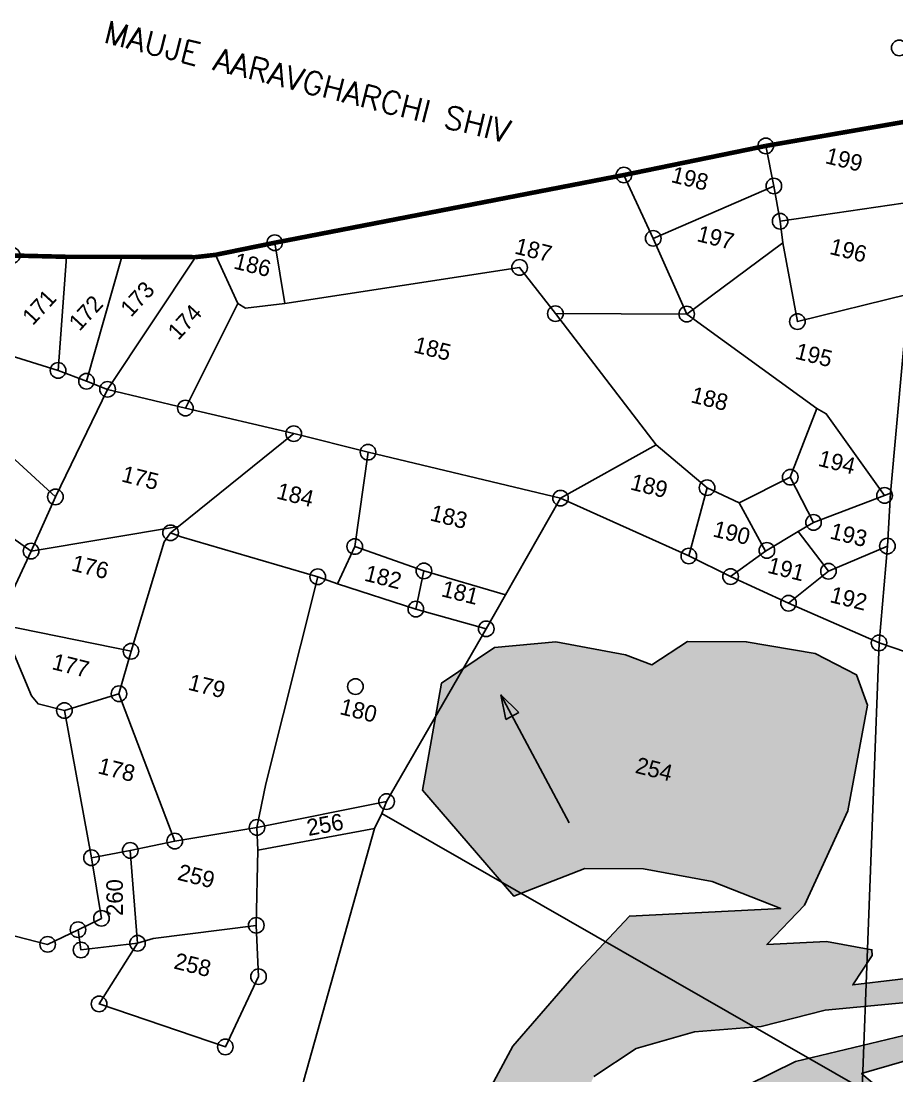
# Model space of a CAD drawing. Header units: metres. Extents: x 280794 to 285693, y 2030679 to 2033512.
# Drawn here: x 283602 to 284350, y 2031347 to 2032247 of the extents above; entities that cross this region are included whole.
import ezdxf
from ezdxf.enums import TextEntityAlignment as Align

# ---------------------------------------------------------------- set-up
doc = ezdxf.new("R2010")
doc.units = ezdxf.units.M
doc.header["$MEASUREMENT"] = 0
for name, color, linetype in [('POLY_HATCH', 12, 'Continuous'), ('POLY_PARCEL', 6, 'Continuous'), ('SYM_ARROW', 1, 'Continuous'), ('SYM_STONE', 1, 'Continuous'), ('TEXT_MAPOUT', 7, 'Continuous'), ('TEXT_PARCEL', 7, 'Continuous'), ('V_BOUND_LINE', 7, 'Continuous')]:
    doc.layers.add(name, color=color, linetype=linetype)
doc.styles.get("Standard").update_dxf_attribs({"font": 'simplex.shx'})
doc.styles.add('TEXT_MAP', font='')
doc.styles.get('TEXT_MAP').set_extended_font_data('Kruti Dev 050')

# ---------------------------------------------------------------- blocks, each defined once
blk = doc.blocks.new('STONE')
blk.add_circle((0, 0), 0.851)
blk = doc.blocks.new('ARROWASPECT')
h = blk.add_hatch(color=256)
h.paths.add_polyline_path([(2.85, -2.85), (3.72, -1.98), (0, 0)])
h.paths.add_polyline_path([(0, 0), (1.98, -3.72), (2.85, -2.85)])
for points in [[(0, 0), (17.15, -17.15)], [(0, 0), (1.98, -3.72)], [(0, 0), (3.72, -1.98)], [(3.72, -1.98), (1.98, -3.72)]]:
    blk.add_lwpolyline(points)

msp = doc.modelspace()

# ---------------------------------------------------------------- hatches: boundary and pattern name
at = {"layer": 'POLY_HATCH'}
h = msp.add_hatch(dxfattribs=at)
h.set_pattern_fill('ZIGZAG', color=256, scale=78.075308, angle=-14.01057, style=0)
h.set_pattern_definition([(345.98943, (281493.488, 2031294.874), (11.831844, 7.10632), [9.759414, -9.759414]), (75.98943, (281502.957, 2031292.512), (-7.10632, 11.831844), [9.759414, -9.759414])])
h.paths.add_polyline_path([(284674.85, 2031182.17), (284641.05, 2031201.93), (284590.14, 2031236.34), (284539.9, 2031269.65), (284474.11, 2031274.74), (284544.99, 2031297.64), (284609.88, 2031304.1), (284655.89, 2031299.23), (284684.56, 2031285.46), (284717.91, 2031267.7), (284737.97, 2031255.98), (284765.55, 2031226.44), (284801.78, 2031216.46), (284850.91, 2031193.82), (284883.37, 2031176.28), (284919.17, 2031141.86), (284960.07, 2031127.88), (285005.41, 2031116.57), (285033.87, 2031094.36), (285099.67, 2031066.62), (285150.36, 2031055.85), (285178.82, 2031037.42), (285202.15, 2031032.54), (285243.5, 2031012.78), (285271.29, 2030999.24), (285290.64, 2030963.26), (285285.77, 2030936.16), (285339.99, 2030949.06), (285376.23, 2030927.75), (285409.12, 2030927.1), (285449.13, 2030909.56), (285469.13, 2030914.01), (285505.14, 2030910.69), (285518.2, 2030895.75), (285571.59, 2030960.07), (285556.43, 2030991.33), (285534.83, 2031006.35), (285495.94, 2031009.44), (285461.94, 2031005.66), (285432.59, 2031024.31), (285434.14, 2031038.08), (285484.14, 2031041.65), (285497.01, 2031078.08), (285487.63, 2031154.04), (285459.25, 2031174.66), (285430.12, 2031205.53), (285390.56, 2031217.29), (285354.33, 2031212.17), (285358.96, 2031276.14), (285306.72, 2031312.78), (285271.16, 2031317.87), (285234.26, 2031317.64), (285212.91, 2031349.4), (285179.33, 2031388.93), (285136.2, 2031409.13), (285094.87, 2031402.45), (285084.63, 2031437.1), (285078.06, 2031457.85), (285046.05, 2031480.94), (285003.37, 2031491.59), (284967.37, 2031494.91), (284953.12, 2031532.44), (284939.76, 2031573.53), (284895.51, 2031619.5), (284851.05, 2031645.69), (284789.03, 2031665.89), (284736.81, 2031664.76), (284684.48, 2031591.6), (284678.33, 2031472.32), (284706.11, 2031466.33), (284761.24, 2031448.8), (284806.36, 2031429.05), (284843.94, 2031394.19), (284877.27, 2031366.76), (284928.84, 2031350.12), (284973.08, 2031326.81), (284992.65, 2031299.27), (285046.67, 2031269.75), (285097.13, 2031252.44), (285132.26, 2031222.91), (285193.61, 2031207.6), (285238.86, 2031190.47), (285258.21, 2031173.38), (285270.22, 2031149.61), (285315.55, 2031160.95), (285310.46, 2031132.97), (285344.46, 2031129.2), (285379.81, 2031111.89), (285378.93, 2031089.45), (285369.4, 2031058.79), (285336.31, 2031005.7), (285336.06, 2031053.9), (285322.27, 2031070.55), (285291.49, 2031097.2), (285252.38, 2031091.86), (285227.51, 2031060.31), (285229.05, 2031077.86), (285209.03, 2031107.39), (285170.13, 2031129.37), (285140.8, 2031121.59), (285090.8, 2031106.69), (285082.8, 2031112.46), (285076.55, 2031151.78), (285039.43, 2031177.09), (284983.41, 2031191.06), (284936.53, 2031181.05), (284940.51, 2031212.15), (284920.71, 2031246.35), (284876.69, 2031278.1), (284828.9, 2031290.97), (284790.68, 2031281.63), (284772.87, 2031327.6), (284749.71, 2031350.5), (284673.02, 2031376.25), (284591.69, 2031360.67), (284480.8, 2031347.75), (284373.68, 2031349.94), (284338.36, 2031333.27), (284319.68, 2031349.26), (284377.67, 2031365.94), (284491.89, 2031380.85), (284565.45, 2031384.21), (284601.21, 2031432.86), (284388.97, 2031433.91), (284312.08, 2031424.78), (284328.73, 2031449.88), (284328.51, 2031454.82), (284289.61, 2031461.7), (284238.94, 2031459.24), (284270.92, 2031492.79), (284307.99, 2031573.21), (284324.83, 2031663.4), (284315.26, 2031689.38), (284280.13, 2031707.59), (284221.23, 2031717.56), (284171.23, 2031717.77), (284140.8, 2031697.99), (284118.34, 2031706.42), (284058.78, 2031717.51), (284006.55, 2031712.61), (283961.24, 2031682.39), (283945.07, 2031591.09), (284022.86, 2031500.56), (284083.52, 2031524.12), (284133.53, 2031523.92), (284192.2, 2031513.05), (284250.66, 2031489.97), (284121.55, 2031483.49), (284077.79, 2031436.83), (284022.05, 2031372.39), (283995.63, 2031323.3), (283975.58, 2031265.09), (284053.47, 2031233.35), (284071.89, 2031265.57), (284074.76, 2031311.1), (284091.18, 2031346.65), (284127.39, 2031370.65), (284177.17, 2031384.66), (284234.06, 2031389.34), (284288.5, 2031403.13), (284375.61, 2031411.6), (284505.18, 2031408.53), (284376.96, 2031386.72), (284263.41, 2031359.36), (284202.09, 2031329.36), (284174.57, 2031268.27), (284158.37, 2031214.73), (284164.9, 2031186.88), (284372.25, 2031142.89), (284403.7, 2031090.66), (284439.43, 2031096.99), (284479, 2031092.78), (284521, 2031087.02), (284546.12, 2031081.7), (284569.24, 2031068.38), (284603.48, 2031042.85), (284654.16, 2031022.65), (284706.39, 2031008.67), (284764.86, 2030981.81), (284804.21, 2030961.61), (284810.89, 2030939.18), (284817.53, 2030908.24), (284897.1, 2030886.5), (284928.44, 2030887.17), (284952.44, 2030888.74), (284994, 2030877.42), (285018.46, 2030861.88), (285084.67, 2030868.07), (285113.57, 2030862.75), (285138.9, 2030862.09), (285172.24, 2030851.88), (285216.48, 2030828.57), (285268.71, 2030822.15), (285301.82, 2030833.71), (285343.61, 2030823.28), (285370.73, 2030807.08), (285391.84, 2030815.97), (285408.06, 2030812.86), (285418.07, 2030796.21), (285430.53, 2030774.22), (285475.41, 2030844.21), (285469.5, 2030855.2), (285443.71, 2030872.96), (285408.82, 2030876.95), (285390.38, 2030859.84), (285379.93, 2030870.94), (285345.7, 2030885.14), (285300.8, 2030890.68), (285242.9, 2030876.04), (285216, 2030896.91), (285172.21, 2030914.45), (285131.09, 2030919.99), (285094.19, 2030931.08), (285069.73, 2030961.73), (285029.27, 2030981.26), (284981.48, 2030990.36), (284934.15, 2030982.35), (284939.91, 2031016.78), (284918.78, 2031045.65), (284874.54, 2031076.51), (284843.35, 2031092.93), (284804.46, 2031103.58), (284765.34, 2031113.34), (284754.44, 2031130.22), (284719.08, 2031158.86), (284694.86, 2031163.96)])

# ---------------------------------------------------------------- linework, layer by layer
for points in [[(283995.63, 2031323.3), (284022.05, 2031372.39), (284077.79, 2031436.83), (284121.55, 2031483.49), (284250.66, 2031489.97), (284192.2, 2031513.05), (284133.53, 2031523.92), (284083.52, 2031524.12), (284022.86, 2031500.56), (283945.07, 2031591.09), (283961.24, 2031682.39), (284006.55, 2031712.61), (284058.78, 2031717.51), (284118.34, 2031706.42), (284140.8, 2031697.99), (284171.23, 2031717.77), (284221.23, 2031717.56), (284280.13, 2031707.59), (284315.26, 2031689.38), (284324.83, 2031663.4), (284307.99, 2031573.21), (284270.92, 2031492.79), (284238.94, 2031459.24), (284289.61, 2031461.7), (284328.51, 2031454.82), (284328.73, 2031449.88), (284312.08, 2031424.78), (284388.97, 2031433.91)], [(284202.09, 2031329.36), (284263.41, 2031359.36), (284376.96, 2031386.72), (284505.18, 2031408.53), (284375.61, 2031411.6), (284288.5, 2031403.13), (284234.06, 2031389.34), (284177.17, 2031384.66), (284127.39, 2031370.65), (284091.18, 2031346.65)], [(284377.67, 2031365.94), (284319.68, 2031349.26), (284338.36, 2031333.27)]]:
    msp.add_lwpolyline(points, dxfattribs=at)
at = {"layer": 'POLY_PARCEL'}
for points in [[(284237.91, 2032140.66), (284244.81, 2032106.45)], [(284141.87, 2032061.8), (284116.86, 2032115.81)], [(284141.87, 2032061.8), (284244.81, 2032106.45)], [(284244.81, 2032106.45), (284250.16, 2032076.37)], [(284250.16, 2032076.37), (284366.71, 2032093.57)], [(284250.16, 2032076.37), (284252.33, 2032058.09)], [(284170.42, 2031997.18), (284141.87, 2032061.8)], [(283827.38, 2032006.24), (283818.85, 2032058.03)], [(284170.42, 2031997.18), (284252.33, 2032058.09)], [(284252.33, 2032058.09), (284264.9, 2031990.73), (284359.75, 2032014.17)], [(283634.01, 2031949.07), (283641.29, 2032046.03)], [(283658.23, 2031939.82), (283688.51, 2032046.05)], [(283676.22, 2031932.95), (283751.21, 2032045.76)], [(283768.37, 2032047.72), (283787.37, 2032006.29)], [(283827.38, 2032006.24), (284027.83, 2032036.96), (284058.38, 2031997.53)], [(284359.75, 2032014.17), (284344.29, 2031844.32)], [(283787.37, 2032006.29), (283742.62, 2031917)], [(283787.37, 2032006.29), (283793.97, 2032002.34), (283827.38, 2032006.24)], [(284170.42, 2031997.18), (284058.38, 2031997.53)], [(284058.38, 2031997.53), (284144.28, 2031885.57)], [(284281.48, 2031916.57), (284170.42, 2031997.18)], [(283634.01, 2031949.07), (283593.1, 2031961.72)], [(283658.23, 2031939.82), (283634.01, 2031949.07)], [(283676.22, 2031932.95), (283658.23, 2031939.82)], [(283631.69, 2031841.19), (283676.22, 2031932.95)], [(283742.62, 2031917), (283676.22, 2031932.95)], [(283835.09, 2031895.15), (283742.62, 2031917)], [(284281.48, 2031916.57), (284258.83, 2031858.01)], [(284339.32, 2031842.43), (284289.55, 2031912.11), (284281.48, 2031916.57)], [(283513.03, 2031902.93), (283562.67, 2031904.33), (283631.69, 2031841.19)], [(283736.63, 2031815.86), (283835.09, 2031895.15)], [(283898.47, 2031879.33), (283835.09, 2031895.15)], [(284144.28, 2031885.57), (284062.75, 2031840.12)], [(284144.28, 2031885.57), (284187.79, 2031849.03)], [(283898.47, 2031879.33), (283887.13, 2031798.84)], [(284062.75, 2031840.12), (283898.47, 2031879.33)], [(284258.83, 2031858.01), (284215.16, 2031836.08)], [(284258.83, 2031858.01), (284278.66, 2031819.41)], [(284187.79, 2031849.03), (284172.23, 2031790.78)], [(284187.79, 2031849.03), (284215.16, 2031836.08)], [(283610.98, 2031794.98), (283631.69, 2031841.19)], [(284015.75, 2031757.57), (284062.75, 2031840.12)], [(284172.23, 2031790.78), (284062.75, 2031840.12)], [(284215.16, 2031836.08), (284237.63, 2031794.78), (284265.66, 2031811.61)], [(284278.66, 2031819.41), (284339.32, 2031842.43)], [(284339.32, 2031842.43), (284344.29, 2031844.32)], [(284344.29, 2031844.32), (284341.7, 2031799.23)], [(283610.98, 2031794.98), (283563.87, 2031828.18), (283531.32, 2031830.19), (283521.84, 2031789.74), (283512.78, 2031769.33)], [(284265.66, 2031811.61), (284278.66, 2031819.41)], [(283610.98, 2031794.98), (283736.63, 2031815.86)], [(283730.03, 2031810.54), (283724.42, 2031802.77), (283696.25, 2031709.49)], [(283730.03, 2031810.54), (283736.63, 2031815.86)], [(283855.6, 2031773.07), (283738.96, 2031807.09), (283730.03, 2031810.54)], [(284265.66, 2031811.61), (284291.42, 2031777.71)], [(283586.04, 2031731.96), (283584.51, 2031737.97), (283610.98, 2031794.98)], [(283887.13, 2031798.84), (283872.46, 2031767.03)], [(283946.18, 2031777.99), (283887.13, 2031798.84)], [(284257.32, 2031750.43), (284207.91, 2031773.16), (284172.23, 2031790.78)], [(284237.63, 2031794.78), (284207.91, 2031773.16)], [(284341.7, 2031799.23), (284291.42, 2031777.71)], [(284341.7, 2031799.23), (284334.54, 2031716.61)], [(283811.28, 2031596.46), (283855.6, 2031773.07)], [(283872.46, 2031767.03), (283855.6, 2031773.07)], [(283939.29, 2031745.46), (283946.18, 2031777.99)], [(284015.75, 2031757.57), (283946.18, 2031777.99)], [(284291.42, 2031777.71), (284257.32, 2031750.43)], [(283872.46, 2031767.03), (283939.29, 2031745.46)], [(283999.35, 2031728.64), (284015.75, 2031757.57)], [(284334.54, 2031716.61), (284257.32, 2031750.43)], [(283939.29, 2031745.46), (283999.35, 2031728.64)], [(283586.04, 2031731.96), (283696.25, 2031709.49)], [(283639.38, 2031658.91), (283616.91, 2031664.52), (283611.29, 2031671.42), (283586.04, 2031731.96)], [(283914.3, 2031581.24), (283999.35, 2031728.64)], [(284320.04, 2031336.12), (284334.54, 2031716.61)], [(284334.54, 2031716.61), (284460.29, 2031673.61)], [(283696.25, 2031709.49), (283685.96, 2031673.19)], [(283685.96, 2031673.19), (283639.38, 2031658.91)], [(283685.96, 2031673.19), (283733.56, 2031547.54)], [(283662.5, 2031533.26), (283639.38, 2031658.91)], [(283803.72, 2031559.14), (283811.28, 2031596.46)], [(283803.72, 2031559.14), (283914.3, 2031581.24)], [(283910.17, 2031571.1), (283914.3, 2031581.24), (283914.3, 2031581.24)], [(283904.15, 2031558.2), (283910.17, 2031571.1)], [(284320.04, 2031336.12), (283910.17, 2031571.1)], [(283733.56, 2031547.54), (283803.72, 2031559.14)], [(283803.72, 2031559.14), (283804.51, 2031539.62)], [(283904.15, 2031558.2), (283804.51, 2031539.62)], [(283841.07, 2031331.04), (283843.67, 2031343.62), (283904.15, 2031558.2)], [(283695.55, 2031539.53), (283662.5, 2031533.26)], [(283695.55, 2031539.53), (283733.56, 2031547.54)], [(283701.79, 2031460.3), (283695.55, 2031539.53)], [(283804.51, 2031539.62), (283803.13, 2031475.62)], [(283651, 2031471.92), (283671.02, 2031481.59), (283662.5, 2031533.26)], [(283504.25, 2031490.17), (283625.1, 2031459.41), (283651, 2031471.92)], [(283803.13, 2031475.62), (283805.06, 2031431.84), (283776.73, 2031371.87), (283668.99, 2031408.54), (283701.79, 2031460.3)], [(283715.06, 2031464.46), (283803.13, 2031475.62)], [(283701.79, 2031460.3), (283653.55, 2031454.6), (283651, 2031471.92)], [(283701.79, 2031460.3), (283715.06, 2031464.46)]]:
    msp.add_lwpolyline(points, dxfattribs=at)
at = {"layer": 'V_BOUND_LINE', "const_width": 3.9}
for points in [[(284370.99, 2032163.74), (284237.91, 2032140.66)], [(284237.91, 2032140.66), (284116.86, 2032115.81)], [(284116.86, 2032115.81), (283818.85, 2032058.03)], [(283818.85, 2032058.03), (283768.37, 2032047.72)], [(283641.29, 2032046.03), (283595.04, 2032047.16)], [(283688.51, 2032046.05), (283641.29, 2032046.03)], [(283751.21, 2032045.76), (283688.51, 2032046.05)], [(283768.37, 2032047.72), (283751.21, 2032045.76)]]:
    msp.add_lwpolyline(points, dxfattribs=at)

# ---------------------------------------------------------------- block references
at = {"layer": 'SYM_ARROW', "xscale": 5.105508815386099, "yscale": 5.105508815386099, "zscale": 5.105508815386099, "rotation": 343.1161719855675}
msp.add_blockref('ARROWASPECT', (284011.81, 2031672.36), dxfattribs=at)
at = {"layer": 'SYM_STONE', "xscale": 7.807530832610677, "yscale": 7.807530832610677, "zscale": 7.807530832610677, "rotation": 345.9894324767347}
for p in [(284351.82, 2032224.29), (284237.91, 2032140.66), (284116.86, 2032115.81), (284244.81, 2032106.45), (284250.16, 2032076.37), (284141.87, 2032061.8), (283818.85, 2032058.03), (283595.04, 2032047.16), (284027.83, 2032036.96), (284058.38, 2031997.53), (284170.42, 2031997.18), (284264.9, 2031990.73), (283634.01, 2031949.07), (283658.23, 2031939.82), (283676.22, 2031932.95), (283742.62, 2031917), (283835.09, 2031895.15), (283898.47, 2031879.33), (284258.83, 2031858.01), (284187.79, 2031849.03), (283631.69, 2031841.19), (284062.75, 2031840.12), (284339.32, 2031842.43), (284278.66, 2031819.41), (283730.03, 2031810.54), (283610.98, 2031794.98), (283887.13, 2031798.84), (284238.85, 2031795.52), (284341.7, 2031799.23), (284172.23, 2031790.78), (283946.18, 2031777.99), (284291.42, 2031777.71), (283855.6, 2031773.07), (284207.91, 2031773.16), (284257.32, 2031750.43), (283939.29, 2031745.46), (283999.35, 2031728.64), (284334.54, 2031716.61), (283696.25, 2031709.49), (283887.74, 2031679.32), (283685.96, 2031673.19), (283639.38, 2031658.91), (283914.3, 2031581.24), (283803.72, 2031559.14), (283695.55, 2031539.53), (283733.56, 2031547.54), (283662.5, 2031533.26), (283671.02, 2031481.59), (283651, 2031471.92), (283803.13, 2031475.62), (283625.1, 2031459.41), (283701.79, 2031460.3), (283653.55, 2031454.6), (283805.06, 2031431.84), (283668.99, 2031408.54), (283776.73, 2031371.87)]:
    msp.add_blockref('STONE', p, dxfattribs=at)

# ---------------------------------------------------------------- texts
at = {"layer": 'TEXT_MAPOUT'}
msp.add_text('MAUJE AARAVGHARCHI SHIV', height=19.5188, rotation=345.98943, dxfattribs=at).set_placement((283672.03, 2032229.03))
at = {"layer": 'TEXT_PARCEL', "style": 'TEXT_MAP'}
for s, rotation, p in [('199', 345.98943, (284303.13, 2032122.28)), ('198', 345.98943, (284171.58, 2032106.12)), ('197', 345.98943, (284193.52, 2032055.74)), ('187', 345.98943, (284038.08, 2032045.14)), ('196', 345.98943, (284306.77, 2032044.81)), ('186', 345.98943, (283798.28, 2032032.41)), ('171', 47.36493, (283623.04, 2031998.34)), ('173', 47.36493, (283706.81, 2032005.42)), ('172', 47.36493, (283662.81, 2031993.41)), ('174', 47.36493, (283747.22, 2031985.75)), ('185', 345.98943, (283951.88, 2031960.95)), ('195', 345.98943, (284277.32, 2031955.49)), ('188', 345.98943, (284188.37, 2031918.21)), ('194', 345.98943, (284297.01, 2031864.07)), ('175', 345.98943, (283702.51, 2031850.68)), ('189', 345.98943, (284136.76, 2031843.82)), ('184', 345.98943, (283834.78, 2031836.2)), ('183', 345.98943, (283965.87, 2031817.45)), ('190', 345.98943, (284207.2, 2031803.82)), ('193', 345.98943, (284307.05, 2031802.02)), ('176', 345.98943, (283659.8, 2031774.67)), ('182', 345.98943, (283909.75, 2031766.02)), ('191', 345.98943, (284253.74, 2031772.81)), ('181', 345.98943, (283975.47, 2031752.75)), ('192', 345.98943, (284307.06, 2031747.74)), ('177', 345.98943, (283643.21, 2031690.54)), ('179', 345.98943, (283759.32, 2031673)), ('180', 345.98943, (283888.76, 2031652.2)), ('178', 345.98943, (283682.31, 2031601.67)), ('254', 345.98943, (284140.95, 2031602.09)), ('256', 10.58772, (283863.11, 2031554.7)), ('259', 345.98943, (283750.28, 2031510.85)), ('260', 90.2718, (283689.26, 2031499.35)), ('258', 345.98943, (283747.17, 2031435.13))]:
    msp.add_text(s, height=14.054, rotation=rotation, dxfattribs=at).set_placement(p, align=Align.CENTER)

doc.saveas('drawing.dxf')
